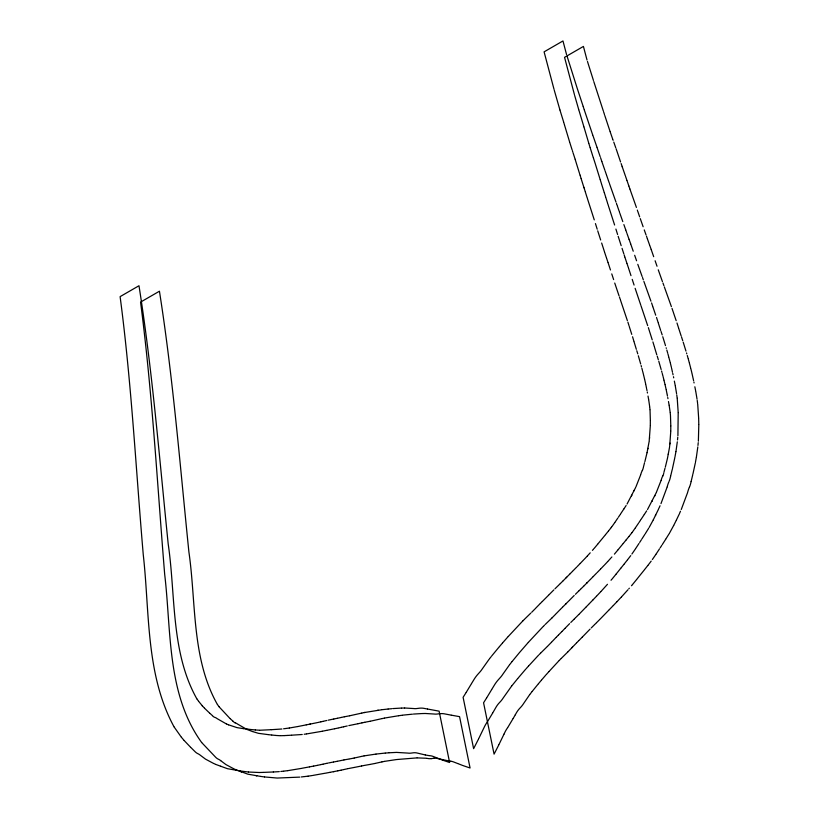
<?xml version="1.0" encoding="UTF-8"?>
<svg xmlns="http://www.w3.org/2000/svg" width="819" height="819" viewBox="0 0 819 819"><rect width="100%" height="100%" fill="white"/><g stroke="black" fill="none" stroke-linecap="round" stroke-linejoin="round"><path stroke-width="1.23" d="M650.337 420.188L650.03 410.043M650.337 420.526L650.306 425.399M670.792 425.839L670.474 415.387M670.792 426.013L670.761 430.876M677.907 435.708L678.193 412.971M698.372 441.195L698.812 424.529M677.508 439.926L677.774 437.182M697.962 445.413L698.228 442.659M697.819 446.887L696.396 457.063M677.313 441.83L675.941 451.586M649.201 440.878L650.317 425.726M669.666 446.365L670.771 431.214M649.109 441.625L647.051 452.651M669.563 447.102L667.505 458.128M649.528 438.36L649.631 437.633M669.993 443.847L670.085 443.12M674.999 456.736L675.9 451.791M695.454 462.223L696.355 457.268M674.846 457.575L672.45 468.632M695.311 463.052L692.905 474.109M647.02 452.805L644.87 461.65M667.475 458.292L665.325 467.137M670.648 476.064L672.235 469.461M691.113 481.541L692.7 474.938M670.607 476.259L670.341 477.457A17.711 12.531 -75 0 1 669.205 481.111M691.062 481.746L690.796 482.934A17.711 12.531 -75 0 1 689.67 486.588L689.434 487.09M643.478 466.861L644.543 462.776M663.933 472.338L664.997 468.253M643.355 467.403L643.263 467.813A9.521 6.726 -75 0 1 642.362 470.475M647.972 448.341L647.829 448.935M668.427 453.818L668.294 454.412M667.178 486.855L667.608 485.309A20.495 14.486 -75 0 1 668.55 482.626L668.836 481.951M687.632 492.332L688.073 490.796A20.495 14.486 -75 0 1 689.004 488.104L689.291 487.428M667.065 487.244L660.974 503.634M687.53 492.731L681.265 509.5M640.704 474.682L640.98 473.751A13.032 9.214 -75 0 1 641.983 471.15L642.342 470.454M661.168 480.159L661.445 479.228A13.032 9.214 -75 0 1 662.438 476.627L662.796 475.931M640.612 475L635.923 486.885M661.076 480.477L656.316 492.516M658.937 508.251L660.042 505.753M679.391 513.728L680.497 511.23M658.599 509.019L653.296 519.84M679.053 514.496L676.361 520.137M478.644 738.758L484.582 726.484A22.686 16.042 -75 0 1 486.353 723.382L487.121 722.266M634.121 490.745L634.459 490.018M654.576 496.232L654.913 495.505M478.378 739.322L473.617 748.658L463.104 697.307L466.124 692.536M498.925 744.614L503.992 734.172M498.751 744.993L494.072 754.135L483.568 702.784L486.578 698.013M504.084 733.988L505.047 731.961A22.686 16.042 -75 0 1 506.818 728.869L507.575 727.743M635.595 487.592L627.057 504.033M656.05 493.079L647.512 509.51M673.761 525.317L676.177 520.505M653.204 520.024L649.18 527.405M673.668 525.511L669.635 532.893M655.435 515.571L655.712 515.018M631.521 495.874L631.899 495.178M651.975 501.361L652.364 500.665M515.294 714.772L516.502 712.663A20.864 14.752 -75 0 1 519.195 708.916L521.212 706.725A23.659 16.728 -75 0 0 523.628 703.49L529.668 694.666M515.202 714.956L513.165 718.468M466.226 692.352L471.396 683.783M486.691 697.839L491.717 689.496M471.529 683.548L474.467 678.756A33.272 23.526 -75 0 1 477.416 674.795L480.088 671.795A22.4 15.837 -75 0 0 482.186 669.031L489.178 659.172M491.994 689.025L494.922 684.234A33.272 23.526 -75 0 1 497.87 680.282L500.552 677.272A22.4 15.837 -75 0 0 502.641 674.508L509.633 664.649M492.7 712.98L496.038 707.186A20.864 14.752 -75 0 1 498.73 703.429L500.747 701.238A23.659 16.728 -75 0 0 503.173 698.013L511.619 686.087M492.598 713.154L487.336 721.938M513.063 718.632L507.8 727.426M669.225 533.589L665.908 538.922M648.658 528.286L645.454 533.435M646.662 510.872L644.328 514.455M626.125 505.518L623.873 508.968M641.85 539.045L645.014 534.111M662.315 544.522L665.693 539.26M641.308 539.895L639.67 542.424M661.772 545.372L660.134 547.911M635.728 548.454L639.015 543.427M656.183 553.941L659.469 548.914M635.513 548.791L631.91 554.033M655.968 554.279L652.364 559.52M620.495 514.045L623.771 509.111M640.96 519.533L644.236 514.588M620.096 514.67L618.447 517.137M640.55 520.147L638.8 522.768M614.926 522.368L617.833 518.048M635.38 527.846L638.288 523.525M614.741 522.635L611.977 526.545M635.196 528.122L632.34 532.145M630.743 555.63L627.641 559.674M651.197 561.107L648.095 565.151M611.619 527.026L611.158 527.62M511.732 685.933L517.731 678.541M632.073 532.504L631.623 533.097M532.196 691.41L538.185 684.019M532.074 691.574L529.913 694.358M610.892 527.979L608.558 530.907M631.531 533.22L628.92 536.517M616.205 573.965L620.833 568.202M636.66 579.453L641.287 573.679M616.083 574.129L611.916 579.238M636.547 579.606L632.37 584.715M624.252 563.953L627.395 559.971M644.707 569.43L647.849 565.458M491.676 655.988L499.15 646.938M512.141 661.476L519.604 652.415M511.998 661.66L510.083 664.096M624.006 564.26L621.078 567.895M644.471 569.748L641.543 573.382M491.093 656.736L489.619 658.609M597.727 544.133L602.303 538.554M618.181 549.621L622.757 544.041M597.614 544.277L593.949 548.669M618.079 549.764L614.404 554.146M605.558 534.602L608.353 531.152M626.013 540.079L628.808 536.64M605.446 534.735L602.661 538.134M625.9 540.223L623.126 543.611M541.543 680.026L545.812 675.071M541.298 680.323L538.441 683.732M502.62 642.874L507.923 636.854M502.344 643.202L499.436 646.611M518.11 678.101L525.348 669.594M528.542 666.042L538.329 655.425M611.537 579.678L611.025 580.251M548.996 671.529L559.182 660.513M631.992 585.155L631.49 585.739M520.034 651.934L528.245 642.485M528.409 666.185L525.87 669.031M548.873 671.672L546.324 674.518M629.34 588.196L628.828 588.769M587.387 555.937L590.202 552.825M593.406 549.273L592.424 550.368M607.852 561.424L610.667 558.302M607.473 584.295L600.962 591.502M627.938 589.772L621.426 596.99M587.162 556.193L584.264 559.264M607.626 561.67L604.729 564.741M611.895 556.951L611.22 557.688M551.525 642.198L556.081 637.438M571.979 647.675L572.491 647.112M551.392 642.342L547.461 646.375M596.549 596.181L600.706 591.779M617.004 601.658L621.16 597.256M596.416 596.314L592.905 599.979M616.871 601.801L613.37 605.466M535.657 608.23L539.864 603.931M556.121 613.718L560.329 609.408M508.21 636.547L522.686 621.068M535.165 608.773L531.715 612.254M555.62 614.25L552.047 617.854M580.272 563.4L583.671 559.868M528.388 642.331L542.997 626.699M600.736 568.888L604.125 565.345M580.026 563.667L576.934 566.85M600.491 569.144L597.389 572.327M565.018 628.337L569.625 623.628M564.895 628.48L561.875 631.572M588.861 604.146L592.772 600.112M609.316 609.633L613.236 605.599M588.605 604.422L586.117 606.992M609.06 609.909L606.572 612.469M549.078 594.696L553.869 589.875M569.543 600.184L574.191 595.495M548.679 595.116L542.311 601.494M566.175 577.743L566.676 577.221M572.727 571.109L576.3 567.475M569.144 600.593L562.766 606.971M586.629 583.23L587.131 582.708M593.181 576.586L596.754 572.952M572.471 571.375L570.004 573.863M592.925 576.852L590.468 579.35M558.456 635.032L561.742 631.705M578.91 640.519L582.207 637.182M558.189 635.298L556.347 637.172M578.644 640.786L576.801 642.649M540.837 652.907L547.194 646.631M561.291 658.384L567.649 652.108M540.571 653.173L538.984 654.77M561.025 658.65L559.316 660.38M542.035 601.76L540.274 603.521M562.499 607.248L560.739 609.008M585.851 607.258L579.289 614.004M606.306 612.745L599.754 619.481M524.733 619.031L530.825 613.083M545.331 624.365L551.924 617.976M576.115 617.178L578.89 614.393M596.57 622.655L599.354 619.881M524.303 619.461L522.829 620.925M575.583 617.7L574.262 619.021M596.304 622.921L594.85 624.375M544.615 625.092L543.437 626.259M570.812 622.44L573.996 619.287M591.267 627.917L594.451 624.764M576.545 642.915L567.782 651.985M582.34 637.049L590.079 629.105M569.748 574.119L563.267 580.661M590.202 579.606L583.732 586.148M560.329 583.548L563.144 580.784M580.784 589.035L583.599 586.271M560.073 583.804L558.63 585.216M580.528 589.291L579.084 590.704M554.975 588.789L558.363 585.483M575.429 594.277L578.818 590.96M565.704 604.043L566.226 603.521M354.248 758.025L361.404 756.439M374.703 763.513L381.859 761.916M354.095 758.066L349.355 758.978M374.549 763.543L369.666 764.485M323.198 721.304L326.781 720.485M343.509 726.822L347.236 725.962M322.901 721.375L320.946 721.815M343.356 726.852L341.4 727.292M317.997 722.471L320.792 721.846M338.462 727.958L341.247 727.333M317.414 722.604L306.316 724.856M337.878 728.091L334.664 728.756M328.204 720.167L333.743 719.021M337.582 718.243L341.421 717.413M337.428 718.273L333.896 718.99M348.822 725.603L354.207 724.508M358.036 723.73L361.875 722.901M357.883 723.761L354.361 724.477M344.389 716.789L349.58 715.786M364.844 722.266L370.034 721.273M344.236 716.82L341.574 717.383M322.338 731.234L326.617 730.364M322.195 731.265L306.572 733.926M364.69 722.297L362.029 722.87M323.249 764.107L326.607 763.369M343.704 769.584L347.061 768.857M364.394 712.52L364.905 712.407M364.22 712.561L381.634 709.766M384.848 718.007L398.443 715.755M322.942 764.168L320.802 764.629M343.396 769.655L341.267 770.116M364.046 712.602L361.855 713.062M384.5 718.079L382.309 718.55M317.444 765.345L320.495 764.69M337.899 770.822L340.96 770.177M310.36 724.037L309.766 724.17M317.291 765.376L313.769 766.062M328.747 762.919L333.333 762.039M337.305 761.281L341.113 760.513M337.745 770.853L329.955 772.348M348.74 768.498L353.941 767.495M327.825 763.113L326.914 763.308M337.152 761.312L333.64 761.987M344.021 759.919L348.751 759.07M343.867 759.96L341.267 760.482M364.148 755.876L375.911 754.094M348.29 768.591L347.676 768.724M364.475 765.407L369.512 764.506M384.613 761.353L396.365 759.571M363.994 755.906L361.558 756.408M364.168 765.468L361.732 765.96M384.459 761.394L382.012 761.885M301.566 768.355L305.671 767.577M301.116 768.447L287.694 770.669M361.691 713.103L349.723 715.765M382.145 718.58L370.188 721.252M309.5 766.871L313.616 766.093M309.347 766.901L305.978 767.526M329.801 772.378L326.443 773.013M312.878 775.419L325.675 773.136M312.418 775.511L308.149 776.156M361.578 765.99L354.095 767.475M334.521 728.787L326.924 730.313M306.163 724.887L297.829 726.535M333.466 771.682L334.08 771.57M382.135 709.694L388.022 709.039M402.59 715.171L412.366 714.178M297.686 726.555L289.342 728.019M402.088 715.253L398.607 715.734M286.118 728.449L289.209 728.03M285.985 728.47L283.599 728.787M306.173 733.988L304.187 734.254M281.9 729.002L271.365 729.688M284.029 771.099L287.541 770.689M304.494 776.586L307.995 776.166M304.187 776.617L301.279 776.955M302.231 734.5L291.83 735.175M283.579 771.16L280.825 771.478M433.712 758.292L431.316 758.619M378.306 710.237L377.487 710.339M392.925 708.578L401.269 708.087M413.39 714.066L421.724 713.574M391.902 708.691L388.186 709.019M396.672 759.541L416.902 757.892M376.064 754.074L385.053 753.081M279.299 771.631L273.372 771.989M299.754 777.118L277.16 778.05L264.66 776.955M389.158 752.774L396.437 752.405M388.851 752.804L385.35 753.06M271.222 729.698L260.002 730.231M291.533 735.196L287.807 735.421M284.193 735.595L287.664 735.431M284.07 735.605L280.569 735.708M259.428 772.501L263.053 772.399M259.275 772.501L248.485 772.03M404.77 708.005L413.708 708.548A22.4 15.837 -75 0 0 416.369 708.589L419.584 708.189A33.272 23.526 -75 0 1 423.362 708.251L427.426 709.008M425.235 713.482L434.172 714.025A22.4 15.837 -75 0 0 436.834 714.066L440.038 713.677A33.272 23.526 -75 0 1 443.816 713.738L451.034 715.11M404.586 708.005L401.638 708.087M425.041 713.492L422.092 713.564M263.206 772.399L273.218 771.989M396.744 752.415L407.77 753.081A23.659 16.728 -75 0 0 410.862 753.142L413.247 752.815A20.864 14.752 -75 0 1 416.748 752.937L425.204 754.934M417.199 757.892L426.494 758.251M259.541 730.22L255.344 729.964M279.996 735.708L275.798 735.452M429.299 755.64L430.313 755.742A22.686 16.042 -75 0 1 432.852 756.336L442.025 759.899M449.764 761.127L450.778 761.23M429.013 755.62L425.337 754.975M449.467 761.097L437.203 758.445M251.597 729.575L255.221 729.954M251.331 729.555L247.901 729.166M271.928 735.042L275.675 735.431M271.652 735.022L268.356 734.643M243.632 728.664L247.625 729.135M243.509 728.654L237.008 727.63L228.624 724.856M244.052 771.457L248.331 772.01M243.755 771.426L240.202 770.935M264.506 776.944L260.667 776.412M268.079 734.612L258.487 733.333L252.907 731.664M256.224 775.767L256.818 775.849M240.059 770.904L227.416 768.683L215.735 764.414M260.514 776.392L247.87 774.17L236.189 769.891M451.371 715.171L459.561 716.645L470.075 767.997L462.899 765.56M427.068 758.363L428.224 758.568A23.659 16.728 -75 0 0 431.316 758.629M427.62 709.049L439.107 711.158L449.611 762.509L442.434 760.073M252.569 731.572L246.98 729.453M240.94 771.785L241.503 771.969M220.475 766.308L221.048 766.492M457.729 763.543L462.479 765.386M457.586 763.492L453.306 761.834A22.686 16.042 -75 0 0 450.778 761.22M235.176 722.819L235.708 723.013A13.032 9.214 -75 0 1 237.459 724.006L246.765 729.371M226.515 723.976L228.521 724.815M226.31 723.894L217.086 718.611A13.032 9.214 -75 0 0 215.254 717.516L214.721 717.342A9.521 6.726 -75 0 1 213.001 716.236M233.999 768.877L235.78 769.706M213.534 763.39L215.325 764.219M233.446 768.621L225.931 764.577L220.68 760.636M212.991 763.134L205.467 759.1L200.225 755.159A20.495 14.486 -75 0 0 198.495 754.002L197.44 753.46A17.711 12.531 -75 0 1 195.188 751.791L190.776 747.43M230.344 718.806L233.036 721.242M209.879 713.318L212.582 715.755M230.057 718.57L219.144 706.879M209.603 713.083L204.566 708.251M190.54 747.215L184.152 740.499M202.262 705.794L204.484 708.159M202.508 706.039L198.689 701.402M233.108 721.314L233.476 721.693A9.521 6.726 -75 0 0 235.166 722.86M201.873 742.751L215.653 757.258A17.711 12.531 -75 0 0 217.885 758.967L218.96 759.489A20.495 14.486 -75 0 1 220.68 760.636M181.316 737.151L174.222 727.108M181.419 737.274L183.937 740.243M201.669 742.516C166.718 694.287 171.386 630.722 164.68 574.324C157.238 483.548 152.303 392.444 140.561 302.119L159.439 291.216C173.024 377.61 179.996 464.926 188.892 551.914C196.232 602.508 191.472 658.343 217.281 704.268M217.414 704.463L219.001 706.684M196.959 698.976L198.546 701.197M196.816 698.791C170.69 652.149 175.757 595.444 168.212 544.123C159.377 457.913 152.467 371.355 138.984 285.739L120.106 296.632C131.439 382.268 135.882 468.683 143.264 554.75C149.764 612.182 145.598 674.518 174.037 726.822M649.477 244.686L647.409 238.872M629.012 239.199L627.006 233.569M629.084 239.373L630.65 243.775M649.61 245.035L651.044 249.078M662.448 281.623L658.251 269.82M642.127 276.484L637.786 264.332M662.97 283.016L663.912 285.667M642.516 277.539L643.335 279.832M643.13 226.74L640.274 218.632M612.622 138.902L610.175 131.818M671.406 306.664L664.342 286.916M604.831 170.157L601.883 161.65M622.798 221.611L619.809 213.145M650.941 301.187L643.888 281.439M612.755 139.261L613.134 140.315M625.347 175.809L622.348 167.127M628.828 185.913L626.996 180.579M653.685 256.695L651.166 249.437M592.669 134.828L584.326 110.033M608.374 180.426L606.531 175.092M633.23 251.218L630.702 243.96M626.883 263.206L624.917 257.289M606.418 257.729L604.514 251.986M625.603 176.505L626.873 180.221M628.89 186.087L629.872 188.923M646.058 234.981L644.256 229.893M605.139 171.028L606.418 174.734M608.435 180.6L609.295 183.077M625.726 229.852L623.863 224.59M627.006 263.564L628.368 267.618M606.541 258.077L607.964 262.315M620.577 161.967L616.123 148.792M636.414 207.442L629.934 189.097M676.177 320.679L673.464 312.694M592.802 135.186L596.918 147.062M625.788 230.026L626.709 232.678M616.011 202.139L609.531 183.794M655.712 315.192L653.009 307.217M615.745 147.737L613.759 142.076M672.03 308.425L673.29 312.162M600.184 156.664L597.031 147.42M651.576 302.938L652.835 306.675M646.498 236.22L647.348 238.698M657.033 266.257L655.118 260.759M681.152 335.933L678.777 328.583M636.578 260.78L634.664 255.282M660.687 330.446L658.312 323.106M639.496 301.31L635.134 288.329M619.041 295.833L614.731 283.036M600.562 157.719L601.822 161.466M616.451 203.368L616.635 203.9M639.68 301.832L640.693 304.822M621.14 163.554L621.99 166.052M639.659 216.851L637.766 211.333M577.538 89.353L567.065 56.183M619.144 211.189L617.301 205.845M681.521 336.988L682.759 340.735M637.336 210.084L637.52 210.616M577.661 89.711L583.056 106.081M661.056 331.5L662.182 334.899M616.881 204.607L617.065 205.139M619.389 211.896L619.573 212.428M676.985 322.983L678.613 328.03M656.521 317.496L658.148 322.553M619.461 297.051L620.229 299.344M647.675 325.624L640.98 305.712M627.385 320.649L620.464 300.051M630.988 275.634L628.531 268.151M610.472 269.983L608.077 262.674M652.231 339.854L649.713 331.961M631.766 334.377L629.248 326.474M603.337 111.026L593.775 81.542M648.361 327.651L649.549 331.429M572.123 149.928L569.727 142.322M600.655 239.987L597.716 230.835M627.897 322.164L628.982 325.593M592.639 155.59L590.182 147.799M604.268 192.619L601.504 183.865M604.33 192.803L604.504 193.335M621.181 245.649L618.171 236.322M634.08 285.063L632.217 279.371M656.787 354.801L654.535 347.358M583.814 187.142L581.101 178.562M583.875 187.316L584.049 187.858M613.626 279.586L611.762 273.894M636.332 349.314L634.08 341.881M622.112 166.411L622.286 166.953M603.634 111.916L604.504 114.619M583.169 106.439L584.213 109.674M592.884 156.316L593.232 157.402M572.42 150.839L572.778 151.924M607.565 203.081L605.743 197.287M587.1 197.604L585.339 191.984M610.063 131.46L604.791 115.52M604.627 193.693L605.64 196.918M623.832 253.849L622.051 248.331M584.162 188.206L585.237 191.615M603.378 248.372L601.648 243.028M652.907 341.912L654.391 346.816M593.355 157.77L595.454 164.302M657.247 356.204L658.322 359.695M607.8 203.808L608.435 205.815M614.608 225.01L608.66 206.552M579.463 173.28L576.463 163.616M587.336 198.331L594.266 219.881M636.793 350.727L637.766 353.859M603.49 248.73L604.402 251.617M588.81 143.335L583.988 127.119M600.092 179.3L595.556 164.65M632.555 336.773L633.926 341.339M573.065 152.825L575.051 158.988M579.698 173.997L579.985 174.908M588.922 143.704L590.069 147.43M600.214 179.668L601.402 183.497M624.18 254.924L624.805 256.92M617.598 234.48L615.898 229.064M575.163 159.336L576.351 163.247M578.736 109.633L574.662 95.485M597.194 229.187L595.444 223.587M578.849 110.002L583.886 126.771M580.098 175.266L580.999 178.194M683.21 342.188L685.964 351.105M587.018 60.033L583.425 46.427L564.547 57.33L574.416 94.574M662.755 336.711L665.499 345.618M566.553 54.556L562.97 40.95L544.092 51.853L554.013 89.281M587.469 61.486L593.447 80.446M686.517 352.928L686.793 353.849M666.164 347.819L666.328 348.362M563.585 121.816L559.961 110.094M563.687 122.174L564.516 125.031M569.614 141.943L564.619 125.389M658.783 361.251L661.148 369.502M638.318 355.763L640.693 364.015M687.274 355.507L688.114 358.456M666.809 350.02L667.659 352.969M688.277 359.009L689.188 362.356M667.925 353.89L668.724 356.869M661.578 371.027L661.957 372.389M641.123 365.55L641.502 366.912M690.612 367.782L689.332 362.919M670.147 362.295L668.867 357.432M554.258 90.192L559.92 109.9M690.755 368.335L691.871 372.88M670.3 362.858L671.406 367.393M662.233 373.403L662.95 376.105M642.495 370.618L641.861 368.263M663.175 376.945L663.922 379.985M642.71 371.457L643.468 374.508M665.028 384.541L664.004 380.333M644.604 379.228L645.638 383.763M644.563 379.054L643.55 374.846M665.11 384.869L666.093 389.25M692.935 377.651L692.035 373.648M672.471 372.174L671.58 368.161M693.099 378.409L693.601 380.681M672.727 373.31L673.064 374.815M693.877 382.002L694.082 382.954M673.464 376.709L673.699 377.846M666.994 393.693L666.195 389.762M646.529 388.216L645.73 384.275M667.127 394.379L667.475 396.089M646.672 388.902L647.01 390.612M695.607 390.602L694.85 386.763M675.143 385.114L674.354 381.091M695.72 391.175L697.051 399.201M675.255 385.688L676.596 393.714M667.731 397.461L667.956 398.658M647.276 391.973L647.471 393.007M669.103 405.036L668.478 401.545M648.648 399.549L648.024 396.068M669.164 405.354L670.137 412.111M648.699 399.877L649.682 406.623M697.563 402.989L697.215 400.399M677.159 397.901L676.76 394.912M697.675 403.787L698.648 418.048M677.221 398.3L678.193 412.561M670.444 415.09L670.188 412.571M649.979 409.613L649.723 407.084M698.791 424.119L698.658 418.458M663.748 473.3A9.521 6.726 -75 0 1 662.827 475.952M433.712 758.261A20.864 14.752 -75 0 1 437.213 758.425"/></g></svg>
